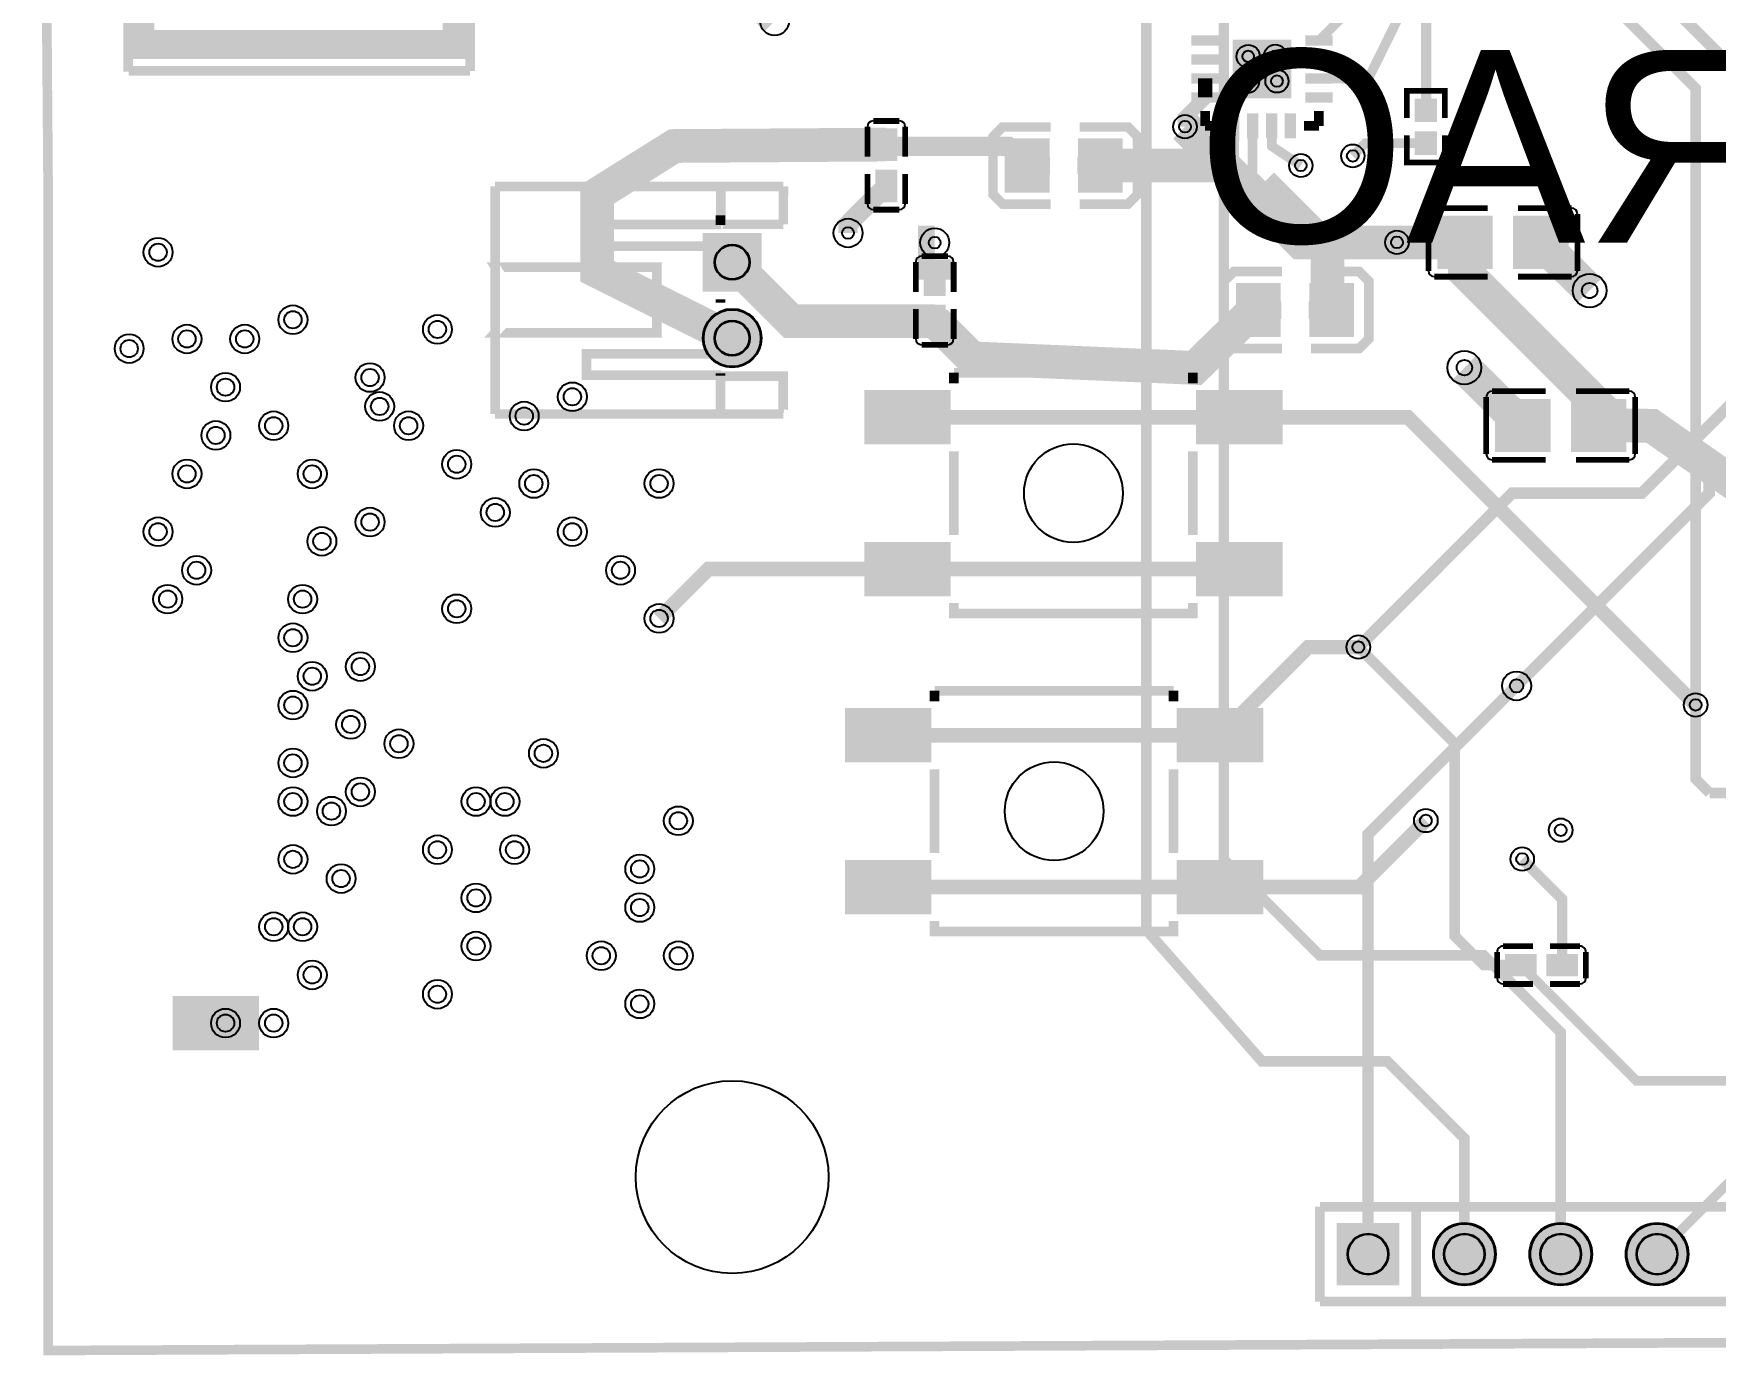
# Model space of a CAD drawing. Extents: x -4009 to 365, y -1285 to 1536.
# Drawn here: x -4009 to -2264, y -1285 to 87 of the extents above; entities that cross this region are included whole.
import ezdxf

# ---------------------------------------------------------------- set-up
doc = ezdxf.new("R2010")
doc.units = 9
for name, color, linetype, true_color in [('BoardOutLine', 7, 'Continuous', 0xff00ff), ('BottomLayer', 7, 'Continuous', 0x0000ff), ('BottomSolderMaskLayer', 7, 'Continuous', 0xaa00ff), ('Document', 7, 'Continuous', 0xffffff), ('Hole', 7, 'Continuous', 0x222222), ('Inner3', 7, 'Continuous', 0x00ff00), ('Inner4', 7, 'Continuous', 0xbc8e00), ('Multi-Layer', 7, 'Continuous', 0xc0c0c0), ('TopLayer', 7, 'Continuous', 0xff0000), ('TopPasteMaskLayer', 7, 'Continuous', 0x808080), ('TopSilkLayer', 7, 'Continuous', 0xffcc00), ('TopSolderMaskLayer', 7, 'Continuous', 0x800080)]:
    doc.layers.add(name, color=color, linetype=linetype, true_color=true_color)
doc.styles.get("Standard").update_dxf_attribs({"font": 'arial.ttf'})

msp = doc.modelspace()

# ---------------------------------------------------------------- hatches: boundary and pattern name
at = {"layer": 'BottomSolderMaskLayer'}
for points in [[(-3314.671983066626, -180.89698306663195), (-3314.671983066626, -119.8419830666353), (-3253.616983066626, -119.8419830666353), (-3253.616983066626, -180.89698306663195)], [(-3314.672499999997, -229.11000000000058, 1), (-3253.6174999999967, -229.11000000000058, 1)], [(-2656.640999999996, -1147.2440000000024), (-2591.6489999999976, -1147.2440000000024), (-2591.6489999999976, -1212.2360000000008), (-2656.640999999996, -1212.2360000000008)], [(-2556.640999999997, -1179.7400000000016, 1), (-2491.6489999999967, -1179.7400000000016, 1)], [(-2456.640999999997, -1179.7400000000016, 1), (-2391.6489999999967, -1179.7400000000016, 1)], [(-2356.640999999997, -1179.7400000000016, 1), (-2291.6489999999967, -1179.7400000000016, 1)]]:
    msp.add_hatch(color=256, dxfattribs=at).paths.add_polyline_path(points)
at = {"layer": 'Document'}
msp.add_hatch(color=256, dxfattribs=at).paths.add_polyline_path([(-3907.3729999999996, 688.9999999999964), (-3907.3729999999996, 1159.8650000000016), (-3560.916999999994, 1159.8650000000016), (-3560.916999999994, 60.6549999999952), (-3907.3729999999996, 60.6549999999952), (-3907.3729999999996, 531.5200000000004), (-3904.222999999998, 531.5200000000004), (-3892.0190000000002, 531.5200000000004), (-3883.7509999999966, 531.5200000000004), (-3883.7509999999966, 90.57500000000073), (-3584.538999999997, 90.57500000000073), (-3584.538999999997, 1129.944999999996), (-3883.7509999999966, 1129.944999999996), (-3883.7509999999966, 688.9999999999964)])
at = {"layer": 'Multi-Layer'}
for points in [[(-3313.6719999999987, -179.89700000000084), (-3313.6719999999987, -120.84200000000055), (-3254.6169999999984, -120.84200000000055), (-3254.6169999999984, -179.89700000000084)], [(-3313.672499999997, -229.11000000000058, 1), (-3254.6174999999967, -229.11000000000058, 1)], [(-2655.640999999996, -1148.2440000000024), (-2592.6489999999976, -1148.2440000000024), (-2592.6489999999976, -1211.2360000000008), (-2655.640999999996, -1211.2360000000008)], [(-2555.640999999997, -1179.7400000000016, 1), (-2492.6489999999967, -1179.7400000000016, 1)], [(-2455.640999999997, -1179.7400000000016, 1), (-2392.6489999999967, -1179.7400000000016, 1)], [(-2355.640999999997, -1179.7400000000016, 1), (-2292.6489999999967, -1179.7400000000016, 1)]]:
    msp.add_hatch(color=256, dxfattribs=at).paths.add_polyline_path(points)
at = {"layer": 'TopLayer'}
for points in [[(-2805.0109999999913, 74.78499999999622), (-2805.0109999999913, 84.62700000000041), (-2781.3889999999956, 84.62700000000041), (-2781.3889999999956, 74.78499999999622)], [(-2704.6169999999984, 79.78799999999683), (-2704.6169999999984, 20.73199999999997), (-2763.672999999995, 20.73199999999997), (-2763.672999999995, 79.78799999999683)], [(-2663.2790000000023, 84.62700000000041), (-2663.2790000000023, 74.78499999999622), (-2686.900999999998, 74.78499999999622), (-2686.900999999998, 84.62700000000041)], [(-2805.0109999999913, 55.099999999998545), (-2805.0109999999913, 64.94199999999546), (-2781.3889999999956, 64.94199999999546), (-2781.3889999999956, 55.099999999998545)], [(-2663.2790000000023, 64.94199999999546), (-2663.2790000000023, 55.099999999998545), (-2686.900999999998, 55.099999999998545), (-2686.900999999998, 64.94199999999546)], [(-2805.010000000002, 35.414999999997235), (-2805.010000000002, 45.25699999999779), (-2781.387999999999, 45.25699999999779), (-2781.387999999999, 35.414999999997235)], [(-2663.2779999999984, 45.25699999999779), (-2663.2779999999984, 35.414999999997235), (-2686.899999999994, 35.414999999997235), (-2686.899999999994, 45.25699999999779)], [(-2805.0109999999913, 15.729999999999563), (-2805.0109999999913, 25.57199999999648), (-2781.3889999999956, 25.57199999999648), (-2781.3889999999956, 15.729999999999563)], [(-2663.2790000000023, 25.57199999999648), (-2663.2790000000023, 15.729999999999563), (-2686.900999999998, 15.729999999999563), (-2686.900999999998, 25.57199999999648)], [(-2553.514999999992, -3.834000000002561), (-2574.7750000000015, -3.834000000002561), (-2574.7750000000015, 18.43500000000131), (-2553.514999999992, 18.43500000000131)], [(-2758.7509999999966, -20.606000000003405), (-2768.5930000000008, -20.606000000003405), (-2768.5930000000008, 3.0159999999996217), (-2758.7509999999966, 3.0159999999996217)], [(-2739.065999999999, -20.606000000003405), (-2748.908000000003, -20.606000000003405), (-2748.908000000003, 3.0159999999996217), (-2739.065999999999, 3.0159999999996217)], [(-2719.381000000001, -20.606000000003405), (-2729.222999999998, -20.606000000003405), (-2729.222999999998, 3.0159999999996217), (-2719.381000000001, 3.0159999999996217)], [(-2699.755999999994, -20.60699999999997), (-2709.597999999991, -20.60699999999997), (-2709.597999999991, 3.014999999999418), (-2699.755999999994, 3.014999999999418)], [(-3113.514999999992, -43.83400000000256), (-3134.7750000000015, -43.83400000000256), (-3134.7750000000015, -12.728000000002794), (-3113.514999999992, -12.728000000002794)], [(-2553.514999999992, -15.64600000000064), (-2574.7750000000015, -15.64600000000064), (-2574.7750000000015, -37.91500000000451), (-2553.514999999992, -37.91500000000451)], [(-2955.7479999999923, -22.89600000000064), (-2955.7479999999923, -77.10699999999997), (-3000.3359999999957, -77.10699999999997), (-3000.3359999999957, -22.89600000000064)], [(-2924.251999999993, -22.89600000000064), (-2924.251999999993, -77.10699999999997), (-2879.663999999997, -77.10699999999997), (-2879.663999999997, -22.89600000000064)], [(-3113.514999999992, -55.64600000000064), (-3134.7750000000015, -55.64600000000064), (-3134.7750000000015, -86.75200000000041), (-3113.514999999992, -86.75200000000041)], [(-2495.760000000002, -103.16500000000451), (-2495.760000000002, -156.3149999999987), (-2551.271999999997, -156.3149999999987), (-2551.271999999997, -103.16500000000451)], [(-2472.5299999999916, -103.16500000000451), (-2472.5299999999916, -156.3149999999987), (-2417.0179999999964, -156.3149999999987), (-2417.0179999999964, -103.16500000000451)], [(-3084.5190000000002, -184.09000000000015), (-3063.258999999998, -184.09000000000015), (-3063.258999999998, -152.98400000000038), (-3084.5190000000002, -152.98400000000038)], [(-2715.7479999999923, -172.89600000000064), (-2715.7479999999923, -227.10699999999997), (-2760.3359999999957, -227.10699999999997), (-2760.3359999999957, -172.89600000000064)], [(-2684.251999999993, -172.89600000000064), (-2684.251999999993, -227.10699999999997), (-2639.663999999997, -227.10699999999997), (-2639.663999999997, -172.89600000000064)], [(-3084.5190000000002, -195.90200000000186), (-3063.258999999998, -195.90200000000186), (-3063.258999999998, -227.00800000000163), (-3084.5190000000002, -227.00800000000163)], [(-3145.553, -338.81900000000314), (-3145.553, -283.70100000000093), (-3058.9389999999985, -283.70100000000093), (-3058.9389999999985, -338.81900000000314)], [(-2801.0609999999942, -338.81900000000314), (-2801.0609999999942, -283.70100000000093), (-2714.447, -283.70100000000093), (-2714.447, -338.81900000000314)], [(-2435.760000000002, -346.3149999999987), (-2435.760000000002, -293.1650000000045), (-2491.271999999997, -293.1650000000045), (-2491.271999999997, -346.3149999999987)], [(-2412.5299999999916, -346.3149999999987), (-2412.5299999999916, -293.1650000000045), (-2357.0179999999964, -293.1650000000045), (-2357.0179999999964, -346.3149999999987)], [(-3145.553, -496.2990000000027), (-3145.553, -441.1810000000005), (-3058.9389999999985, -441.1810000000005), (-3058.9389999999985, -496.2990000000027)], [(-2801.0609999999942, -496.2990000000027), (-2801.0609999999942, -441.1810000000005), (-2714.447, -441.1810000000005), (-2714.447, -496.2990000000027)], [(-3165.553, -668.8190000000031), (-3165.553, -613.7010000000009), (-3078.9389999999985, -613.7010000000009), (-3078.9389999999985, -668.8190000000031)], [(-2821.0609999999942, -668.8190000000031), (-2821.0609999999942, -613.7010000000009), (-2734.447, -613.7010000000009), (-2734.447, -668.8190000000031)], [(-3165.553, -826.2990000000027), (-3165.553, -771.1810000000005), (-3078.9389999999985, -771.1810000000005), (-3078.9389999999985, -826.2990000000027)], [(-2821.0609999999942, -826.2990000000027), (-2821.0609999999942, -771.1810000000005), (-2734.447, -771.1810000000005), (-2734.447, -826.2990000000027)], [(-2450.0509999999995, -869.1100000000006), (-2450.0509999999995, -890.3700000000026), (-2481.1569999999992, -890.3700000000026), (-2481.1569999999992, -869.1100000000006)], [(-2438.238999999994, -869.1100000000006), (-2438.238999999994, -890.3700000000026), (-2407.1329999999944, -890.3700000000026), (-2407.1329999999944, -869.1100000000006)], [(-3863.305999999997, -967.5590000000011), (-3863.305999999997, -912.4410000000025), (-3776.6919999999955, -912.4410000000025), (-3776.6919999999955, -967.5590000000011)]]:
    msp.add_hatch(color=256, dxfattribs=at).paths.add_polyline_path(points)
at = {"layer": 'TopPasteMaskLayer'}
for points in [[(-2805.0109999999913, 74.78499999999622), (-2805.0109999999913, 84.62700000000041), (-2781.3889999999956, 84.62700000000041), (-2781.3889999999956, 74.78499999999622)], [(-2710.5239999999976, 73.88299999999799), (-2710.5239999999976, 26.638999999999214), (-2757.7679999999964, 26.638999999999214), (-2757.7679999999964, 73.88299999999799)], [(-2663.2790000000023, 84.62700000000041), (-2663.2790000000023, 74.78499999999622), (-2686.900999999998, 74.78499999999622), (-2686.900999999998, 84.62700000000041)], [(-2805.0109999999913, 55.099999999998545), (-2805.0109999999913, 64.94199999999546), (-2781.3889999999956, 64.94199999999546), (-2781.3889999999956, 55.099999999998545)], [(-2663.2790000000023, 64.94199999999546), (-2663.2790000000023, 55.099999999998545), (-2686.900999999998, 55.099999999998545), (-2686.900999999998, 64.94199999999546)], [(-2805.010000000002, 35.414999999997235), (-2805.010000000002, 45.25699999999779), (-2781.387999999999, 45.25699999999779), (-2781.387999999999, 35.414999999997235)], [(-2663.2779999999984, 45.25699999999779), (-2663.2779999999984, 35.414999999997235), (-2686.899999999994, 35.414999999997235), (-2686.899999999994, 45.25699999999779)], [(-2805.0109999999913, 15.729999999999563), (-2805.0109999999913, 25.57199999999648), (-2781.3889999999956, 25.57199999999648), (-2781.3889999999956, 15.729999999999563)], [(-2663.2790000000023, 25.57199999999648), (-2663.2790000000023, 15.729999999999563), (-2686.900999999998, 15.729999999999563), (-2686.900999999998, 25.57199999999648)], [(-2555.0899999999965, -4.424999999999272), (-2573.199999999997, -4.424999999999272), (-2574.7750000000015, -2.850000000002183), (-2574.7750000000015, 16.859999999996944), (-2573.199999999997, 18.43500000000131), (-2555.0899999999965, 18.43500000000131), (-2553.514999999992, 16.859999999996944), (-2553.514999999992, -2.850000000002183)], [(-2758.7509999999966, -20.606000000003405), (-2768.5930000000008, -20.606000000003405), (-2768.5930000000008, 3.0159999999996217), (-2758.7509999999966, 3.0159999999996217)], [(-2739.065999999999, -20.606000000003405), (-2748.908000000003, -20.606000000003405), (-2748.908000000003, 3.0159999999996217), (-2739.065999999999, 3.0159999999996217)], [(-2719.381000000001, -20.606000000003405), (-2729.222999999998, -20.606000000003405), (-2729.222999999998, 3.0159999999996217), (-2719.381000000001, 3.0159999999996217)], [(-2699.755999999994, -20.60699999999997), (-2709.597999999991, -20.60699999999997), (-2709.597999999991, 3.014999999999418), (-2699.755999999994, 3.014999999999418)], [(-2555.0899999999965, -15.055000000003929), (-2573.199999999997, -15.055000000003929), (-2574.7750000000015, -16.63000000000102), (-2574.7750000000015, -36.340000000000146), (-2573.199999999997, -37.91500000000451), (-2555.0899999999965, -37.91500000000451), (-2553.514999999992, -36.340000000000146), (-2553.514999999992, -16.63000000000102)], [(-3133.004000000001, -19.03200000000288), (-3115.2869999999966, -19.03200000000288), (-3113.318999999996, -21.001000000000204), (-3113.318999999996, -39.898000000004686), (-3115.2869999999966, -42.65400000000227), (-3133.004000000001, -42.65400000000227), (-3134.9719999999943, -39.898000000004686), (-3134.9719999999943, -21.001000000000204)], [(-2954.1730000000025, -41.32900000000154), (-2954.1730000000025, -58.675999999999476), (-2969.3329999999914, -77.10699999999997), (-2996.3989999999976, -77.10699999999997), (-3000.3359999999957, -73.17000000000189), (-3000.3359999999957, -26.833000000002357), (-2996.3989999999976, -22.89600000000064), (-2969.3329999999914, -22.89600000000064)], [(-2925.8269999999975, -41.32900000000154), (-2925.8269999999975, -58.675999999999476), (-2910.6670000000013, -77.10699999999997), (-2883.600999999995, -77.10699999999997), (-2879.663999999997, -73.17000000000189), (-2879.663999999997, -26.833000000002357), (-2883.600999999995, -22.89600000000064), (-2910.6670000000013, -22.89600000000064)], [(-3133.004000000001, -56.82800000000134), (-3115.2869999999966, -56.82800000000134), (-3113.318999999996, -59.58300000000236), (-3113.318999999996, -78.4810000000034), (-3115.2869999999966, -80.45000000000073), (-3133.004000000001, -80.45000000000073), (-3134.9719999999943, -78.4810000000034), (-3134.9719999999943, -59.58300000000236)], [(-2551.269999999997, -154.93700000000172), (-2551.269999999997, -104.54400000000169), (-2549.300999999992, -102.57500000000073), (-2504.0250000000015, -102.57500000000073), (-2502.0569999999934, -104.54400000000169), (-2501.8589999999895, -120.68700000000172), (-2519.5759999999937, -120.68700000000172), (-2519.5759999999937, -138.40300000000207), (-2502.252999999997, -138.40300000000207), (-2502.0569999999934, -154.93700000000172), (-2504.0250000000015, -156.90600000000268), (-2549.300999999992, -156.90600000000268)], [(-2417.019999999997, -104.54300000000148), (-2417.019999999997, -154.9360000000015), (-2418.9890000000014, -156.90500000000247), (-2464.264999999992, -156.90500000000247), (-2466.233, -154.9360000000015), (-2466.431000000004, -138.79300000000148), (-2448.714, -138.79300000000148), (-2448.714, -121.07700000000114), (-2466.0369999999966, -121.07700000000114), (-2466.233, -104.54300000000148), (-2464.264999999992, -102.57400000000052), (-2418.9890000000014, -102.57400000000052)], [(-3065.0299999999916, -182.90800000000309), (-3082.7469999999958, -182.90800000000309), (-3084.7149999999965, -180.15300000000207), (-3084.7149999999965, -161.25500000000102), (-3082.7469999999958, -159.2860000000037), (-3065.0299999999916, -159.2860000000037), (-3063.061999999998, -161.25500000000102), (-3063.061999999998, -180.15300000000207)], [(-2714.1730000000025, -191.32900000000154), (-2714.1730000000025, -208.67599999999948), (-2729.3329999999914, -227.10699999999997), (-2756.3989999999976, -227.10699999999997), (-2760.3359999999957, -223.1700000000019), (-2760.3359999999957, -176.83300000000236), (-2756.3989999999976, -172.89600000000064), (-2729.3329999999914, -172.89600000000064)], [(-2685.8269999999975, -191.32900000000154), (-2685.8269999999975, -208.67599999999948), (-2670.6670000000013, -227.10699999999997), (-2643.600999999995, -227.10699999999997), (-2639.663999999997, -223.1700000000019), (-2639.663999999997, -176.83300000000236), (-2643.600999999995, -172.89600000000064), (-2670.6670000000013, -172.89600000000064)], [(-3065.0299999999916, -220.70400000000154), (-3082.7469999999958, -220.70400000000154), (-3084.7149999999965, -218.73500000000058), (-3084.7149999999965, -199.83799999999974), (-3082.7469999999958, -197.08199999999852), (-3065.0299999999916, -197.08199999999852), (-3063.061999999998, -199.83799999999974), (-3063.061999999998, -218.73500000000058)], [(-3145.553, -338.81900000000314), (-3145.553, -283.70100000000093), (-3058.9389999999985, -283.70100000000093), (-3058.9389999999985, -338.81900000000314)], [(-2801.0609999999942, -338.81900000000314), (-2801.0609999999942, -283.70100000000093), (-2714.447, -283.70100000000093), (-2714.447, -338.81900000000314)], [(-2491.269999999997, -344.9370000000017), (-2491.269999999997, -294.5440000000017), (-2489.300999999992, -292.5750000000007), (-2444.0250000000015, -292.5750000000007), (-2442.0569999999934, -294.5440000000017), (-2441.8589999999895, -310.6870000000017), (-2459.5759999999937, -310.6870000000017), (-2459.5759999999937, -328.40300000000207), (-2442.252999999997, -328.40300000000207), (-2442.0569999999934, -344.9370000000017), (-2444.0250000000015, -346.9060000000027), (-2489.300999999992, -346.9060000000027)], [(-2357.019999999997, -294.5430000000015), (-2357.019999999997, -344.9360000000015), (-2358.9890000000014, -346.9050000000025), (-2404.264999999992, -346.9050000000025), (-2406.233, -344.9360000000015), (-2406.431000000004, -328.7930000000015), (-2388.714, -328.7930000000015), (-2388.714, -311.07700000000114), (-2406.0369999999966, -311.07700000000114), (-2406.233, -294.5430000000015), (-2404.264999999992, -292.5740000000005), (-2358.9890000000014, -292.5740000000005)], [(-3145.553, -496.2990000000027), (-3145.553, -441.1810000000005), (-3058.9389999999985, -441.1810000000005), (-3058.9389999999985, -496.2990000000027)], [(-2801.0609999999942, -496.2990000000027), (-2801.0609999999942, -441.1810000000005), (-2714.447, -441.1810000000005), (-2714.447, -496.2990000000027)], [(-3165.553, -668.8190000000031), (-3165.553, -613.7010000000009), (-3078.9389999999985, -613.7010000000009), (-3078.9389999999985, -668.8190000000031)], [(-2821.0609999999942, -668.8190000000031), (-2821.0609999999942, -613.7010000000009), (-2734.447, -613.7010000000009), (-2734.447, -668.8190000000031)], [(-3165.553, -826.2990000000027), (-3165.553, -771.1810000000005), (-3078.9389999999985, -771.1810000000005), (-3078.9389999999985, -826.2990000000027)], [(-2821.0609999999942, -826.2990000000027), (-2821.0609999999942, -771.1810000000005), (-2734.447, -771.1810000000005), (-2734.447, -826.2990000000027)], [(-2474.853000000003, -888.5990000000056), (-2474.853000000003, -870.8820000000014), (-2472.883999999991, -868.9140000000007), (-2453.9869999999937, -868.9140000000007), (-2451.2309999999925, -870.8820000000014), (-2451.2309999999925, -888.5990000000056), (-2453.9869999999937, -890.5669999999991), (-2472.883999999991, -890.5669999999991)], [(-2437.0569999999934, -888.5990000000056), (-2437.0569999999934, -870.8820000000014), (-2434.301999999996, -868.9140000000007), (-2415.403999999995, -868.9140000000007), (-2413.4349999999977, -870.8820000000014), (-2413.4349999999977, -888.5990000000056), (-2415.403999999995, -890.5669999999991), (-2434.301999999996, -890.5669999999991)], [(-3863.305999999997, -967.5590000000011), (-3863.305999999997, -912.4410000000025), (-3776.6919999999955, -912.4410000000025), (-3776.6919999999955, -967.5590000000011)]]:
    msp.add_hatch(color=256, dxfattribs=at).paths.add_polyline_path(points)
at = {"layer": 'TopSolderMaskLayer'}
for points in [[(-2807.4118940363624, 74.36801583269698), (-2807.4118940363624, 85.04330683261287), (-2778.9901378644718, 85.04330683261287), (-2778.9901378644718, 74.36801583269698)], [(-2703.616983066626, 80.78801693336572), (-2703.616983066626, 19.731983066631074), (-2764.6730169333678, 19.731983066631074), (-2764.6730169333678, 80.78801693336572)], [(-2660.8801378644785, 85.04330683261287), (-2660.8801378644785, 74.36801583269698), (-2689.301894036369, 74.36801583269698), (-2689.301894036369, 85.04330683261287)], [(-2807.4118940363624, 54.68343916687445), (-2807.4118940363624, 65.35873016679034), (-2778.9901378644718, 65.35873016679034), (-2778.9901378644718, 54.68343916687445)], [(-2660.8801378644785, 65.35873016679034), (-2660.8801378644785, 54.68343916687445), (-2689.301894036369, 54.68343916687445), (-2689.301894036369, 65.35873016679034)], [(-2807.4106908462927, 34.998015832698), (-2807.4106908462927, 45.67330683261025), (-2778.9889346743876, 45.67330683261025), (-2778.9889346743876, 34.998015832698)], [(-2660.8789346743943, 45.67330683261025), (-2660.8789346743943, 34.998015832698), (-2689.300690846285, 34.998015832698), (-2689.300690846285, 45.67330683261025)], [(-2807.4118940363624, 15.313439166875469), (-2807.4118940363624, 25.988730166791356), (-2778.9901378644718, 25.988730166791356), (-2778.9901378644718, 15.313439166875469)], [(-2660.8801378644785, 25.988730166791356), (-2660.8801378644785, 15.313439166875469), (-2689.301894036369, 15.313439166875469), (-2689.301894036369, 25.988730166791356)], [(-2552.560352492139, -4.881412982125767), (-2575.7296475078547, -4.881412982125767), (-2575.7296475078547, 19.482507055505266), (-2552.560352492139, 19.482507055505266)], [(-2757.7504920247884, -21.60557666582463), (-2769.5922888346977, -21.60557666582463), (-2769.5922888346977, 4.016423334178398), (-2757.7504920247884, 4.016423334178398)], [(-2738.066507975207, -21.60557666582463), (-2749.908304785131, -21.60557666582463), (-2749.908304785131, 4.016423334178398), (-2738.066507975207, 4.016423334178398)], [(-2718.380492024786, -21.60557666582463), (-2730.2222888347096, -21.60557666582463), (-2730.2222888347096, 4.016423334178398), (-2718.380492024786, 4.016423334178398)], [(-2698.756507975202, -21.606661332658405), (-2710.598304785126, -21.606661332658405), (-2710.598304785126, 4.015338667344622), (-2698.756507975202, 4.015338667344622)], [(-3112.8315305728756, -45.29721730950405), (-3135.458469427118, -45.29721730950405), (-3135.458469427118, -11.264970837255532), (-3112.8315305728756, -11.264970837255532)], [(-2552.560352492139, -14.598587017877435), (-2575.7296475078547, -14.598587017877435), (-2575.7296475078547, -38.96250705550847), (-2552.560352492139, -38.96250705550847)], [(-2954.747865434634, -21.896092228802445), (-2954.747865434634, -78.10701844576033), (-3001.335865434645, -78.10701844576033), (-3001.335865434645, -21.896092228802445)], [(-2925.2521345653513, -21.896092228802445), (-2925.2521345653513, -78.10701844576033), (-2878.664134565355, -78.10701844576033), (-2878.664134565355, -21.896092228802445)], [(-3112.8315305728756, -54.18278269049915), (-3135.458469427118, -54.18278269049915), (-3135.458469427118, -88.21502916274767), (-3112.8315305728756, -88.21502916274767)], [(-2494.760036028245, -102.16500000000451), (-2494.760036028245, -157.3149999999987), (-2552.27203602824, -157.3149999999987), (-2552.27203602824, -102.16500000000451)], [(-2473.5299639717487, -102.16500000000451), (-2473.5299639717487, -157.3149999999987), (-2416.0179639717535, -157.3149999999987), (-2416.0179639717535, -102.16500000000451)], [(-3314.671983066626, -180.89698306663195), (-3314.671983066626, -119.8419830666353), (-3253.616983066626, -119.8419830666353), (-3253.616983066626, -180.89698306663195)], [(-3085.202726612224, -185.55284101599318), (-3062.5757877579817, -185.55284101599318), (-3062.5757877579817, -151.52059454374466), (-3085.202726612224, -151.52059454374466)], [(-2714.747865434634, -171.89609222880244), (-2714.747865434634, -228.10701844576033), (-2761.3358654346375, -228.10701844576033), (-2761.3358654346375, -171.89609222880244)], [(-2685.2521345653513, -171.89609222880244), (-2685.2521345653513, -228.10701844576033), (-2638.664134565355, -228.10701844576033), (-2638.664134565355, -171.89609222880244)], [(-3314.672499999997, -229.11000000000058, 1), (-3253.6174999999967, -229.11000000000058, 1)], [(-3085.202726612224, -194.43840639698828), (-3062.5757877579817, -194.43840639698828), (-3062.5757877579817, -228.4706528692368), (-3085.202726612224, -228.4706528692368)], [(-3147.12446485721, -339.4553636363671), (-3147.12446485721, -283.06463636363696), (-3057.3676077143537, -283.06463636363696), (-3057.3676077143537, -339.4553636363671)], [(-2802.632392285639, -339.4553636363671), (-2802.632392285639, -283.06463636363696), (-2712.8755351427826, -283.06463636363696), (-2712.8755351427826, -339.4553636363671)], [(-2434.760036028245, -347.3149999999987), (-2434.760036028245, -292.1650000000045), (-2492.27203602824, -292.1650000000045), (-2492.27203602824, -347.3149999999987)], [(-2413.5299639717487, -347.3149999999987), (-2413.5299639717487, -292.1650000000045), (-2356.0179639717535, -292.1650000000045), (-2356.0179639717535, -347.3149999999987)], [(-3147.12446485721, -496.9353636363667), (-3147.12446485721, -440.54463636364017), (-3057.3676077143537, -440.54463636364017), (-3057.3676077143537, -496.9353636363667)], [(-2802.632392285639, -496.9353636363667), (-2802.632392285639, -440.54463636364017), (-2712.8755351427826, -440.54463636364017), (-2712.8755351427826, -496.9353636363667)], [(-3167.12446485721, -669.4553636363671), (-3167.12446485721, -613.064636363637), (-3077.3676077143537, -613.064636363637), (-3077.3676077143537, -669.4553636363671)], [(-2822.632392285639, -669.4553636363671), (-2822.632392285639, -613.064636363637), (-2732.8755351427826, -613.064636363637), (-2732.8755351427826, -669.4553636363671)], [(-3167.12446485721, -826.9353636363667), (-3167.12446485721, -770.5446363636402), (-3077.3676077143537, -770.5446363636402), (-3077.3676077143537, -826.9353636363667)], [(-2822.632392285639, -826.9353636363667), (-2822.632392285639, -770.5446363636402), (-2732.8755351427826, -770.5446363636402), (-2732.8755351427826, -826.9353636363667)], [(-2449.0509357037226, -868.1100000000006), (-2449.0509357037226, -891.3700000000026), (-2482.1569357037224, -891.3700000000026), (-2482.1569357037224, -868.1100000000006)], [(-2439.239064296271, -868.1100000000006), (-2439.239064296271, -891.3700000000026), (-2406.133064296271, -891.3700000000026), (-2406.133064296271, -868.1100000000006)], [(-3864.8775737145697, -968.1953636363651), (-3864.8775737145697, -911.8046363636422), (-3775.1207165717133, -911.8046363636422), (-3775.1207165717133, -968.1953636363651)], [(-2656.640999999996, -1147.2440000000024), (-2591.6489999999976, -1147.2440000000024), (-2591.6489999999976, -1212.2360000000008), (-2656.640999999996, -1212.2360000000008)], [(-2556.640999999997, -1179.7400000000016, 1), (-2491.6489999999967, -1179.7400000000016, 1)], [(-2456.640999999997, -1179.7400000000016, 1), (-2391.6489999999967, -1179.7400000000016, 1)], [(-2356.640999999997, -1179.7400000000016, 1), (-2291.6489999999967, -1179.7400000000016, 1)]]:
    msp.add_hatch(color=256, dxfattribs=at).paths.add_polyline_path(points)

# ---------------------------------------------------------------- linework, layer by layer
at = {"layer": 'BoardOutLine', "const_width": 10}
msp.add_lwpolyline([(295.8550000000032, -1259.7400000000016), (-3994.144999999997, -1279.7400000000016), (-3994.144999999997, -69.7400000000016), (-4004.144999999997, 1210.2599999999984)], dxfattribs=at)
at = {"layer": 'BottomLayer'}
for points, const_width in [([(-2829.9449999999997, 1139.9599999999955), (-2870.0449999999983, 1099.9599999999955), (-3190.0449999999983, 1099.9599999999955), (-3310.0449999999983, 979.9599999999955), (-3310.0449999999983, 169.9599999999955), (-3240.0449999999983, 99.95999999999549)], 30), ([(-2814.144999999997, -9.7400000000016), (-2694.144999999997, -129.7400000000016), (-2594.144999999997, -129.7400000000016)], 35)]:
    msp.add_lwpolyline(points, dxfattribs=dict(at, const_width=const_width))
at = {"layer": 'BottomSolderMaskLayer'}
for centre, radius in [((-3284.144999999997, -150.37000000000262), 18.3170169333672), ((-3284.144999999997, -229.11000000000058), 30.527500000000003), ((-3284.144999999997, -229.11000000000058), 18.3170169333672), ((-2524.144999999997, -1179.7400000000016), 32.495999999999995), ((-2424.144999999997, -1179.7400000000016), 32.495999999999995), ((-2324.144999999997, -1179.7400000000016), 32.495999999999995), ((-2624.144999999997, -1179.7400000000016), 21.325242062484122), ((-2524.144999999997, -1179.7400000000016), 21.325242062484122), ((-2424.144999999997, -1179.7400000000016), 21.325242062484122), ((-2324.144999999997, -1179.7400000000016), 21.325242062484122)]:
    msp.add_circle(centre, radius, dxfattribs=at)
at = {"layer": 'Hole'}
for centre, radius in [((-2748.514999999992, 63.32999999999811), 6), ((-2720.3749999999927, 63.44999999999709), 6), ((-2749.104999999996, 37.2599999999984), 6), ((-2718.6849999999904, 37.63000000000102), 6), ((-2814.144999999997, -9.7400000000016), 6.101999999999999), ((-2639.9949999999953, -40), 6), ((-2693.885000000002, -50), 6), ((-3163.885000000002, -120), 6.101999999999999), ((-3879.9949999999953, -140), 9), ((-3073.885000000002, -130), 6.101999999999999), ((-2594.144999999997, -129.7400000000016), 6.101999999999999), ((-2394.144999999997, -179.7400000000016), 8), ((-3739.9949999999953, -210), 9), ((-3849.9949999999953, -230), 9), ((-3789.9949999999953, -230), 9), ((-3589.9949999999953, -220), 9), ((-3909.9949999999953, -240), 9), ((-3659.9949999999953, -270), 9), ((-2524.144999999997, -259.7400000000016), 8), ((-3809.9949999999953, -280), 9), ((-3649.9949999999953, -300), 9), ((-3449.9949999999953, -290), 9), ((-3759.9949999999953, -320), 9), ((-3619.9949999999953, -320), 9), ((-3499.9949999999953, -310), 9), ((-3819.9949999999953, -330), 9), ((-3849.9949999999953, -370), 9), ((-3719.9949999999953, -370), 9), ((-3569.9949999999953, -360), 9), ((-3489.9949999999953, -380), 9), ((-3359.9949999999953, -380), 9), ((-3529.9949999999953, -410), 9), ((-3659.9949999999953, -420), 9), ((-3879.9949999999953, -430), 9), ((-3709.9949999999953, -440), 9), ((-3449.9949999999953, -430), 9), ((-3839.9949999999953, -470), 9), ((-3399.9949999999953, -470), 9), ((-3869.9949999999953, -500), 9), ((-3729.9949999999953, -500), 9), ((-3569.9949999999953, -510), 9), ((-3359.9949999999953, -520), 9), ((-3739.9949999999953, -540), 9), ((-2634.144999999997, -549.7400000000016), 6.101999999999999), ((-3719.9949999999953, -580), 9), ((-3669.9949999999953, -570), 9), ((-2469.9949999999953, -590), 7), ((-3739.9949999999953, -610), 9), ((-2284.144999999997, -609.7400000000016), 6.101999999999999), ((-3679.9949999999953, -630), 9), ((-3629.9949999999953, -650), 9), ((-3739.9949999999953, -670), 9), ((-3479.9949999999953, -660), 9), ((-3669.9949999999953, -700), 9), ((-3739.9949999999953, -710), 9), ((-3699.9949999999953, -720), 9), ((-3549.9949999999953, -710), 9), ((-3519.9949999999953, -710), 9), ((-3339.9949999999953, -730), 9), ((-2564.144999999997, -729.7400000000016), 6.101999999999999), ((-2424.144999999997, -739.7400000000016), 6.101999999999999), ((-3739.9949999999953, -770), 9), ((-3589.9949999999953, -760), 9), ((-3509.9949999999953, -760), 9), ((-2464.144999999997, -769.7400000000016), 6.101999999999999), ((-3689.9949999999953, -790), 9), ((-3379.9949999999953, -780), 9), ((-3549.9949999999953, -810), 9), ((-3379.9949999999953, -820), 9), ((-3759.9949999999953, -840), 9), ((-3729.9949999999953, -840), 9), ((-3549.9949999999953, -860), 9), ((-3419.9949999999953, -870), 9), ((-3339.9949999999953, -870), 9), ((-3719.9949999999953, -890), 9), ((-3589.9949999999953, -910), 9), ((-3379.9949999999953, -920), 9), ((-3809.9949999999953, -940), 9), ((-3759.9949999999953, -940), 9)]:
    msp.add_circle(centre, radius, dxfattribs=at)
at = {"layer": 'Inner3'}
for points, const_width in [([(-2574.144999999997, 530.2599999999984), (-2574.144999999997, 380), (-2220, 25.854999999995925), (-2220, -200)], 12), ([(-2604.144999999997, 350.2599999999984), (-2284.144999999997, 30.2599999999984), (-2284.144999999997, -609.7400000000016)], 11), ([(-2470, -590), (-2624.144999999997, -744.1450000000041), (-2624.144999999997, -1179.7400000000016)], 12)]:
    msp.add_lwpolyline(points, dxfattribs=dict(at, const_width=const_width))
at = {"layer": 'Inner4'}
for points, const_width in [([(-2754.144999999997, 580.2599999999984), (-2854.144999999997, 480.2599999999984), (-2854.144999999997, -843.375), (-2734.144999999997, -979.7400000000016), (-2604.144999999997, -979.7400000000016), (-2524.144999999997, -1059.7400000000016), (-2524.144999999997, -1179.7400000000016)], 11), ([(-2754.144999999997, 530.2599999999984), (-2773.845000000001, 530.2599999999984), (-2773.845000000001, -770.0400000000045), (-2674.144999999997, -869.7400000000016), (-2504.144999999997, -869.7400000000016), (-2424.144999999997, -949.7400000000016), (-2424.144999999997, -1179.7400000000016)], 11), ([(-1830, 250), (-1830, 120), (-2340, -390), (-2474.4049999999916, -390), (-2634.144999999997, -549.7400000000016)], 12), ([(-1760, 250), (-1760, 140), (-1990, -90), (-1990, -100), (-2270, -380), (-2270, -390), (-2470, -590)], 12), ([(-2324.144999999997, -1179.7400000000016), (-1804.4449999999924, -660.0400000000045), (-1470.0449999999983, -660.0400000000045), (-1330, -530), (-1330, -530), (-1193.5769999999975, -399.7400000000016)], 10)]:
    msp.add_lwpolyline(points, dxfattribs=dict(at, const_width=const_width))
at = {"layer": 'Multi-Layer'}
for centre, radius in [((-3240.0449999999983, 99.95999999999549), 15), ((-2748.514999999992, 63.32999999999811), 12), ((-2720.3749999999927, 63.44999999999709), 12), ((-2749.104999999996, 37.2599999999984), 12), ((-2718.6849999999904, 37.63000000000102), 12), ((-2814.144999999997, -9.7400000000016), 12.204999999999998), ((-2639.9949999999953, -40), 12), ((-2693.885000000002, -50), 12), ((-3163.885000000002, -120), 15), ((-3073.885000000002, -130), 15), ((-2594.144999999997, -129.7400000000016), 12.204999999999998), ((-3879.9949999999953, -140), 15), ((-3284.144999999997, -150.37000000000262), 17.717), ((-2394.144999999997, -179.7400000000016), 17.5), ((-3739.9949999999953, -210), 15), ((-3589.9949999999953, -220), 15), ((-3284.144999999997, -229.11000000000058), 29.5275), ((-3909.9949999999953, -240), 15), ((-3849.9949999999953, -230), 15), ((-3789.9949999999953, -230), 15), ((-3284.144999999997, -229.11000000000058), 17.717), ((-2524.144999999997, -259.7400000000016), 17.5), ((-3659.9949999999953, -270), 15), ((-3809.9949999999953, -280), 15), ((-3449.9949999999953, -290), 15), ((-3649.9949999999953, -300), 15), ((-3499.9949999999953, -310), 15), ((-3759.9949999999953, -320), 15), ((-3619.9949999999953, -320), 15), ((-3819.9949999999953, -330), 15), ((-3569.9949999999953, -360), 15), ((-3849.9949999999953, -370), 15), ((-3719.9949999999953, -370), 15), ((-3489.9949999999953, -380), 15), ((-3359.9949999999953, -380), 15), ((-3529.9949999999953, -410), 15), ((-3879.9949999999953, -430), 15), ((-3659.9949999999953, -420), 15), ((-3449.9949999999953, -430), 15), ((-3709.9949999999953, -440), 15), ((-3839.9949999999953, -470), 15), ((-3399.9949999999953, -470), 15), ((-3869.9949999999953, -500), 15), ((-3729.9949999999953, -500), 15), ((-3569.9949999999953, -510), 15), ((-3359.9949999999953, -520), 15), ((-3739.9949999999953, -540), 15), ((-2634.144999999997, -549.7400000000016), 12.204999999999998), ((-3669.9949999999953, -570), 15), ((-3719.9949999999953, -580), 15), ((-2469.9949999999953, -590), 15), ((-3739.9949999999953, -610), 15), ((-2284.144999999997, -609.7400000000016), 12.204999999999998), ((-3679.9949999999953, -630), 15), ((-3629.9949999999953, -650), 15), ((-3479.9949999999953, -660), 15), ((-3739.9949999999953, -670), 15), ((-3739.9949999999953, -710), 15), ((-3669.9949999999953, -700), 15), ((-3549.9949999999953, -710), 15), ((-3519.9949999999953, -710), 15), ((-3699.9949999999953, -720), 15), ((-3339.9949999999953, -730), 15), ((-2564.144999999997, -729.7400000000016), 12.204999999999998), ((-2424.144999999997, -739.7400000000016), 12.204999999999998), ((-3589.9949999999953, -760), 15), ((-3509.9949999999953, -760), 15), ((-3739.9949999999953, -770), 15), ((-3379.9949999999953, -780), 15), ((-2464.144999999997, -769.7400000000016), 12.204999999999998), ((-3689.9949999999953, -790), 15), ((-3549.9949999999953, -810), 15), ((-3379.9949999999953, -820), 15), ((-3759.9949999999953, -840), 15), ((-3729.9949999999953, -840), 15), ((-3549.9949999999953, -860), 15), ((-3419.9949999999953, -870), 15), ((-3339.9949999999953, -870), 15), ((-3719.9949999999953, -890), 15), ((-3589.9949999999953, -910), 15), ((-3379.9949999999953, -920), 15), ((-3809.9949999999953, -940), 15), ((-3759.9949999999953, -940), 15), ((-3284.144999999997, -1099.7400000000016), 100), ((-2524.144999999997, -1179.7400000000016), 31.496), ((-2424.144999999997, -1179.7400000000016), 31.496), ((-2324.144999999997, -1179.7400000000016), 31.496), ((-2624.144999999997, -1179.7400000000016), 20.669), ((-2524.144999999997, -1179.7400000000016), 20.669), ((-2424.144999999997, -1179.7400000000016), 20.669), ((-2324.144999999997, -1179.7400000000016), 20.669)]:
    msp.add_circle(centre, radius, dxfattribs=at)
at = {"layer": 'TopLayer'}
for points, const_width in [([(-2763.4449999999997, 109.06000000000131), (-2763.4449999999997, 146.5600000000013), (-2720.0449999999983, 189.9599999999955), (-2623.845000000001, 189.9599999999955), (-2563.845000000001, 129.9599999999955), (-2563.845000000001, 7.059999999997672)], 11), ([(-2675.0899999999965, 79.70499999999811), (-2644.144999999997, 110.65000000000146), (-2644.144999999997, 130.2599999999984)], 10), ([(-2675.042999999998, 40.2599999999984), (-2623.8889999999956, 40.00399999999718), (-2594.144999999997, 100.2619999999988), (-2594.144999999997, 110.2599999999984)], 10), ([(-2734.144999999997, 50.2599999999984), (-2724.345000000001, 60.05999999999767), (-2678.2449999999953, 60.05999999999767)], 10), ([(-2793.199999999997, 40.33499999999913), (-2793.199999999997, 20.654999999995198)], 15), ([(-2793.199999999997, 20.654999999995198), (-2814.144999999997, -0.2900000000008731), (-2814.144999999997, -9.7400000000016)], 15), ([(-3284.144999999997, -229.7400000000016), (-3424.144999999997, -159.7400000000016), (-3424.144999999997, -79.7400000000016), (-3344.144999999997, -29.7400000000016), (-3124.144999999997, -28.2400000000016)], 35), ([(-2763.6699999999983, -8.795000000001892), (-2764.144999999997, -39.7400000000016), (-2784.144999999997, -49.7400000000016)], 12), ([(-2743.9899999999907, -8.795000000001892), (-2743.9899999999907, -59.89500000000044), (-2734.144999999997, -69.7400000000016)], 10), ([(-2724.305999999997, -8.7400000000016), (-2723.8889999999956, -29.996000000002823), (-2693.885000000002, -50)], 10), ([(-3123.8889999999956, -29.996000000002823), (-2998.038999999997, -29.996000000002823), (-2978.034999999996, -50), (-2979.4909999999945, -51.45600000000195), (-2981.9279999999926, -51.45600000000195)], 20), ([(-2901.9549999999945, -50), (-2784.4049999999916, -50), (-2784.144999999997, -49.7400000000016)], 35), ([(-2564.144999999997, -26.780000000002474), (-2626.779999999999, -26.780000000002474), (-2640, -40)], 10), ([(-2666.104999999996, -199.7400000000016), (-2666.104999999996, -137.78000000000247), (-2734.144999999997, -69.7400000000016)], 35), ([(-3124.144999999997, -71.2400000000016), (-3155.9449999999924, -102.94000000000233), (-3163.844999999994, -110.93999999999869), (-3163.844999999994, -120.04000000000451)], 20), ([(-3073.8859999999986, -168.53900000000067), (-3073.8859999999986, -130), (-3073.885000000002, -130)], 35), ([(-2594.144999999997, -129.7400000000016), (-2523.514999999992, -129.7400000000016)], 35), ([(-2523.544999999991, -129.7400000000016), (-2523.544999999991, -160.34000000000015), (-2384.7450000000026, -299.14000000000306), (-2384.7450000000026, -319.7400000000016)], 35), ([(-2444.7450000000026, -129.7400000000016), (-2394.144999999997, -179.7400000000016)], 35), ([(-3284.144999999997, -150.37000000000262), (-3223.0550000000003, -211.46000000000276), (-3073.885000000002, -211.46000000000276)], 35), ([(-3073.844999999994, -211.44000000000233), (-3035.344999999994, -250.0400000000045), (-2803.8889999999956, -259.9960000000028), (-2742.144999999997, -199.7400000000016)], 35), ([(-2463.544999999991, -319.7400000000016), (-2524.144999999997, -259.7400000000016)], 35), ([(-3102.2449999999953, -311.26000000000204), (-2757.7549999999974, -311.26000000000204)], 15), ([(-2284.144999999997, -609.7400000000016), (-2582.6249999999927, -311.26000000000204), (-2757.7549999999974, -311.26000000000204)], 15), ([(-2384.7450000000026, -319.7400000000016), (-2330, -320), (-2230, -390), (-2182.144999999997, -389.7400000000016)], 35), ([(-3360, -520), (-3308.739999999998, -468.7400000000016), (-3102.2449999999953, -468.7400000000016)], 15), ([(-3102.2449999999953, -468.7400000000016), (-2757.7549999999974, -468.7400000000016)], 15), ([(-2777.7549999999974, -641.260000000002), (-2686.2349999999933, -549.7400000000016), (-2634.144999999997, -549.7400000000016)], 15), ([(-2634.144999999997, -549.7400000000016), (-2534.144999999997, -649.7400000000016), (-2534.144999999997, -849.7400000000016), (-2504.144999999997, -879.7400000000016), (-2465.604999999996, -879.7400000000016)], 11), ([(-2269.5049999999974, -701.1900000000023), (-2284.144999999997, -686.5500000000029), (-2284.144999999997, -609.7400000000016)], 11), ([(-3122.2449999999953, -641.260000000002), (-2817.7520000000004, -641.260000000002), (-2777.7549999999974, -641.260000000002)], 15), ([(-2269.5049999999974, -701.1900000000023), (-1938.7849999999962, -701.1900000000023)], 11), ([(-2564.144999999997, -729.7400000000016), (-2633.144999999997, -798.7400000000016), (-2777.7549999999974, -798.7400000000016)], 15), ([(-2464.144999999997, -769.7400000000016), (-2422.6849999999977, -811.2000000000044), (-2422.6849999999977, -879.7400000000016)], 11), ([(-3122.2449999999953, -798.7400000000016), (-2817.7539999999935, -798.7400000000016), (-2777.7549999999974, -798.7400000000016)], 15), ([(-2465.604999999996, -879.7400000000016), (-2345.604999999996, -999.7400000000016), (-1384.1449999999968, -999.7400000000016), (-1284.1449999999968, -899.7400000000016), (-1273.5149999999921, -899.7400000000016)], 10)]:
    msp.add_lwpolyline(points, dxfattribs=dict(at, const_width=const_width))
at = {"layer": 'TopSilkLayer'}
for points, const_width in [([(-3911.144999999997, 1169.1599999999962), (-3911.144999999997, 47.27000000000044)], 10), ([(-3556.144999999997, 1170.1599999999962), (-3556.144999999997, 48.06000000000131)], 10), ([(-3556.144999999997, 48.2599999999984), (-3910.4749999999985, 48.2599999999984)], 10), ([(-2544.5149999999994, -0.8339999999989232), (-2544.5149999999994, 27.43500000000131), (-2583.774999999994, 27.43500000000131), (-2583.774999999994, -0.8339999999989232)], 6), ([(-2793.2049999999945, 6.630000000001019), (-2793.2049999999945, -8.801000000003114)], 10), ([(-2675.0939999999973, -8.801000000003114), (-2675.0939999999973, 6.630000000001019)], 10), ([(-3143.7750000000015, -9.727999999999156), (-3143.7750000000015, -40.83399999999892)], 6), ([(-3110.5149999999994, -3.727999999999156), (-3137.774999999994, -3.727999999999156)], 6), ([(-3104.514999999992, -40.83399999999892), (-3104.514999999992, -9.727999999999156)], 6), ([(-2953.4149999999936, -9.997999999999593), (-2998.415000000001, -9.997999999999593), (-3003.415000000001, -9.997999999999593), (-3013.415000000001, -19.997999999999593), (-3013.415000000001, -74.99799999999959), (-3013.415000000001, -79.99799999999959), (-3003.415000000001, -89.99799999999959), (-2953.4149999999936, -89.99799999999959)], 10), ([(-2923.4149999999936, -89.99799999999959), (-2878.4149999999936, -89.99799999999959), (-2873.4149999999936, -89.99799999999959), (-2863.4149999999936, -79.99799999999959), (-2863.4149999999936, -24.997999999999593), (-2863.4149999999936, -19.997999999999593), (-2873.4149999999936, -9.997999999999593), (-2923.4149999999936, -9.997999999999593)], 10), ([(-2777.6929999999993, -8.801000000003114), (-2793.2049999999945, -8.801000000003114)], 10), ([(-2675.0939999999973, -8.801000000003114), (-2690.6559999999954, -8.801000000003114)], 10), ([(-2544.5149999999994, -18.64600000000428), (-2544.5149999999994, -46.91500000000451), (-2583.774999999994, -46.91500000000451), (-2583.774999999994, -18.64600000000428)], 6), ([(-3530.207000000002, -307.8500000000022), (-3530.207000000002, -71.63000000000102)], 10), ([(-3530.207000000002, -71.63000000000102), (-3230.9949999999953, -71.63000000000102)], 10), ([(-3295.9530000000013, -71.9989999999998), (-3295.9579999999987, -112.2029999999977)], 10), ([(-3231.0449999999983, -111.04000000000451), (-3230.9949999999953, -71.63000000000102)], 10), ([(-3143.7750000000015, -89.75200000000405), (-3143.7750000000015, -58.64600000000428)], 6), ([(-3104.514999999992, -58.64600000000428), (-3104.514999999992, -89.75200000000405)], 6), ([(-3296.344999999994, -111.74200000000201), (-3296.344999999994, -101.60299999999916)], 10), ([(-3110.5149999999994, -95.75200000000405), (-3137.774999999994, -95.75200000000405)], 6), ([(-2561.4519999999975, -100.16500000000087), (-2561.4519999999975, -159.31500000000233)], 6), ([(-2499.939999999995, -94.16500000000451), (-2555.4519999999975, -94.16500000000451)], 6), ([(-2468.3499999999985, -94.16500000000451), (-2412.837999999996, -94.16500000000451)], 6), ([(-2406.837999999996, -100.16500000000087), (-2406.837999999996, -159.31500000000233)], 6), ([(-3293.7869999999966, -133.63700000000244), (-3433.5509999999995, -133.63700000000244), (-3433.5509999999995, -111.19599999999991), (-3295.360999999997, -111.19599999999991)], 10), ([(-3230.9949999999953, -111.00000000000364), (-3293.985999999997, -111.00000000000364)], 10), ([(-3530.207000000002, -223.59800000000178), (-3530.2449999999953, -223.63999999999942), (-3362.4449999999997, -223.63999999999942), (-3362.4449999999997, -155.44000000000233), (-3529.845000000001, -155.44000000000233), (-3529.813999999991, -155.4880000000012)], 10), ([(-3093.518999999993, -181.09000000000378), (-3093.518999999993, -149.98400000000038)], 6), ([(-3087.518999999993, -143.98400000000038), (-3060.258999999998, -143.98400000000038)], 6), ([(-3054.258999999998, -149.98400000000038), (-3054.258999999998, -181.09000000000378)], 6), ([(-2713.4149999999936, -159.9979999999996), (-2758.4149999999936, -159.9979999999996), (-2763.4149999999936, -159.9979999999996), (-2773.4149999999936, -169.9979999999996), (-2773.4149999999936, -224.9979999999996), (-2773.4149999999936, -229.9979999999996), (-2763.4149999999936, -239.9979999999996), (-2713.4149999999936, -239.9979999999996)], 10), ([(-2683.4149999999936, -239.9979999999996), (-2638.4149999999936, -239.9979999999996), (-2633.4149999999936, -239.9979999999996), (-2623.4149999999936, -229.9979999999996), (-2623.4149999999936, -174.9979999999996), (-2623.4149999999936, -169.9979999999996), (-2633.4149999999936, -159.9979999999996), (-2683.4149999999936, -159.9979999999996)], 10), ([(-2555.4519999999975, -165.3149999999987), (-2499.939999999995, -165.3149999999987)], 6), ([(-2412.837999999996, -165.3149999999987), (-2468.3499999999985, -165.3149999999987)], 6), ([(-3296.344999999994, -192.46500000000015), (-3296.344999999994, -188.9969999999994)], 10), ([(-3093.518999999993, -198.90200000000186), (-3093.518999999993, -230.00800000000163)], 6), ([(-3054.258999999998, -230.00800000000163), (-3054.258999999998, -198.90200000000186)], 6), ([(-3295.561999999998, -267.69300000000294), (-3435.326000000001, -267.69300000000294), (-3435.326000000001, -245.2520000000004), (-3297.136999999995, -245.2520000000004)], 10), ([(-3087.518999999993, -236.00800000000163), (-3060.258999999998, -236.00800000000163)], 6), ([(-3296.344999999994, -268.0400000000009), (-3296.344999999994, -265.75500000000466)], 10), ([(-3054.0149999999994, -265), (-3054.0149999999994, -276.06700000000274)], 10), ([(-2805.9839999999967, -265), (-3054.0149999999994, -265)], 10), ([(-2805.9839999999967, -276.06700000000274), (-2805.9839999999967, -265)], 10), ([(-3296.344999999994, -268.0400000000009), (-3296.3499999999985, -308.2439999999988)], 10), ([(-3295.9449999999924, -268.4399999999987), (-3231.0449999999983, -268.4399999999987), (-3231.0449999999983, -307.84000000000015), (-3230.9949999999953, -307.8500000000022)], 10), ([(-2501.4519999999975, -349.3150000000023), (-2501.4519999999975, -290.1650000000009)], 6), ([(-2495.4519999999975, -284.1650000000045), (-2439.939999999995, -284.1650000000045)], 6), ([(-2352.837999999996, -284.1650000000045), (-2408.3499999999985, -284.1650000000045)], 6), ([(-2346.837999999996, -349.3150000000023), (-2346.837999999996, -290.1650000000009)], 6), ([(-3230.995999999999, -307.8500000000022), (-3530.207000000002, -307.8500000000022)], 10), ([(-3054.0149999999994, -346.45300000000134), (-3054.0149999999994, -433.5470000000023)], 10), ([(-2805.9839999999967, -433.5470000000023), (-2805.9839999999967, -346.45300000000134)], 10), ([(-2439.939999999995, -355.3149999999987), (-2495.4519999999975, -355.3149999999987)], 6), ([(-2408.3499999999985, -355.3149999999987), (-2352.837999999996, -355.3149999999987)], 6), ([(-3054.0149999999994, -503.9330000000009), (-3054.0149999999994, -515), (-2805.9839999999967, -515), (-2805.9839999999967, -503.9330000000009)], 10), ([(-3074.0149999999994, -595), (-3074.0149999999994, -606.0670000000027)], 10), ([(-2825.9839999999967, -595), (-3074.0149999999994, -595)], 10), ([(-2825.9839999999967, -606.0670000000027), (-2825.9839999999967, -595)], 10), ([(-3074.0149999999994, -676.4530000000013), (-3074.0149999999994, -763.5470000000023)], 10), ([(-2825.9839999999967, -763.5470000000023), (-2825.9839999999967, -676.4530000000013)], 10), ([(-3074.0149999999994, -833.9330000000009), (-3074.0149999999994, -845), (-2825.9839999999967, -845), (-2825.9839999999967, -833.9330000000009)], 10), ([(-2490.1569999999992, -866.1100000000042), (-2490.1569999999992, -893.369999999999)], 6), ([(-2453.050999999992, -860.1100000000006), (-2484.156999999992, -860.1100000000006)], 6), ([(-2435.2390000000014, -860.1100000000006), (-2404.1330000000016, -860.1100000000006)], 6), ([(-2398.1329999999944, -866.1100000000042), (-2398.1329999999944, -893.369999999999)], 6), ([(-2484.156999999992, -899.3700000000026), (-2453.050999999992, -899.3700000000026)], 6), ([(-2404.1330000000016, -899.3700000000026), (-2435.2390000000014, -899.3700000000026)], 6), ([(-2674.142999999989, -1130.528000000002), (-2674.142999999989, -1228.953000000005)], 10), ([(-974.1470000000045, -1130.528000000002), (-2674.142999999989, -1130.528000000002)], 10), ([(-2574.142999999989, -1130.528000000002), (-2574.142999999989, -1228.953000000005)], 10), ([(-2674.142999999989, -1228.953000000005), (-974.1470000000045, -1228.953000000005)], 10)]:
    msp.add_lwpolyline(points, dxfattribs=dict(at, const_width=const_width))
for centre in [(-2929.9949999999953, -390), (-2949.9949999999953, -720)]:
    msp.add_circle(centre, 51.18000000000001, dxfattribs=at)
for centre, start, end in [((-3137.7750000000015, -9.728000000006432), 90, 179.99999999999133), ((-3110.514999999992, -9.728000000006432), 0, 90), ((-3137.7750000000015, -89.75199999999677), 180.00000000000867, 270), ((-3110.514999999992, -89.75199999999677), 270, 0), ((-2555.4519999999975, -100.16500000000451), 90, 179.99999999999133), ((-2412.837999999996, -100.16500000000451), 0, 90), ((-3087.518999999993, -149.98400000000402), 90, 180), ((-3060.258999999998, -149.98400000000402), 0, 90), ((-2555.4519999999975, -159.3149999999987), 180, 270), ((-2412.837999999996, -159.3149999999987), 270, 0), ((-3087.518999999993, -230.007999999998), 180, 270), ((-3060.258999999998, -230.007999999998), 270, 359.9999999999913), ((-2495.4519999999975, -290.1650000000045), 90, 180), ((-2352.837999999996, -290.1650000000045), 0, 90), ((-2495.4519999999975, -349.3149999999987), 180.00000000000867, 270), ((-2352.837999999996, -349.3149999999987), 270, 359.9999999999913), ((-2484.156999999992, -866.109999999997), 90, 180.00000000003473), ((-2404.1330000000016, -866.109999999997), 359.99999999996527, 90), ((-2484.156999999992, -893.3700000000063), 180, 270), ((-2404.1330000000016, -893.3700000000063), 270, 0)]:
    msp.add_arc(centre, 6, start, end, dxfattribs=at)
at = {"layer": 'TopSolderMaskLayer'}
for centre, radius in [((-3284.144999999997, -150.37000000000262), 18.3170169333672), ((-3284.144999999997, -229.11000000000058), 30.527500000000003), ((-3284.144999999997, -229.11000000000058), 18.3170169333672), ((-2524.144999999997, -1179.7400000000016), 32.495999999999995), ((-2424.144999999997, -1179.7400000000016), 32.495999999999995), ((-2324.144999999997, -1179.7400000000016), 32.495999999999995), ((-2624.144999999997, -1179.7400000000016), 21.325242062484122), ((-2524.144999999997, -1179.7400000000016), 21.325242062484122), ((-2424.144999999997, -1179.7400000000016), 21.325242062484122), ((-2324.144999999997, -1179.7400000000016), 21.325242062484122)]:
    msp.add_circle(centre, radius, dxfattribs=at)

# ---------------------------------------------------------------- texts
at = {"layer": 'BottomSilkLayer', "text_generation_flag": 2}
msp.add_text('KARTIK RAO', height=200, dxfattribs=at).set_placement((-1109.9949999999953, -130))

doc.saveas('drawing.dxf')
